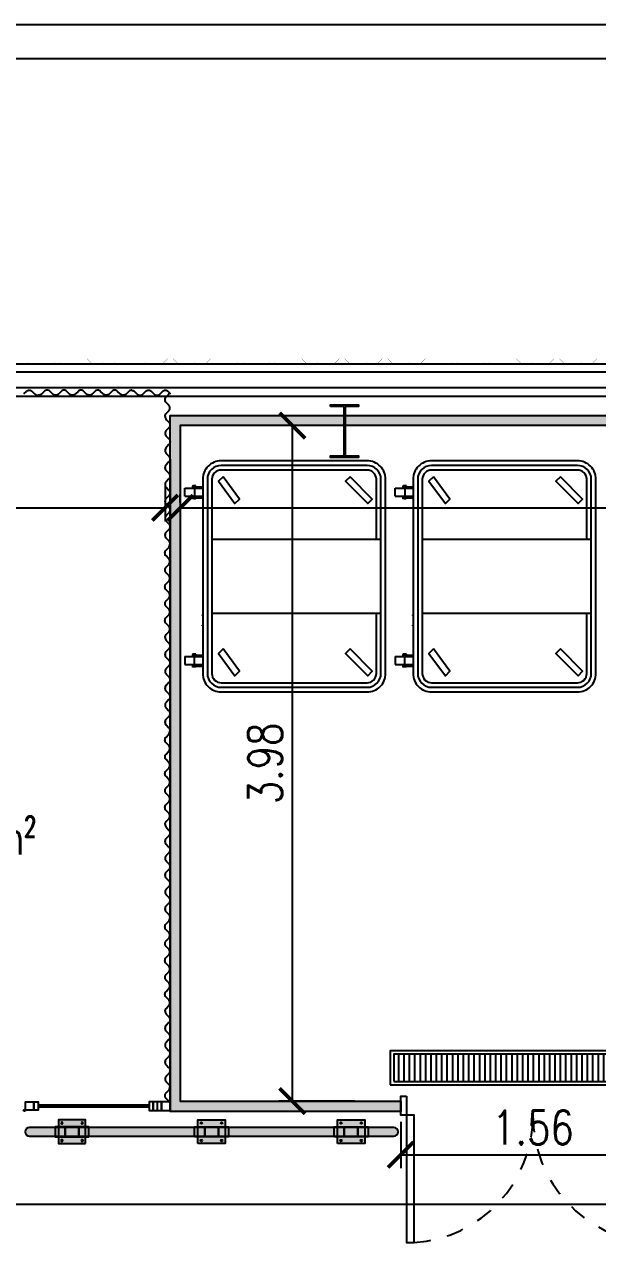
# Model space of a CAD drawing. Header units: millimetres. Extents: x -129 to 3172, y -143 to 919.
# Drawn here: x -33.71 to -30.34, y 36.61 to 43.78 of the extents above; entities that cross this region are included whole.
import ezdxf

# ---------------------------------------------------------------- set-up
doc = ezdxf.new("R2010")
doc.units = ezdxf.units.MM
doc.header["$LTSCALE"] = 0.1
doc.linetypes.add('DASHED2', pattern=[0.375, 0.25, -0.125])
doc.linetypes.add('HIDDEN', pattern=[9.525, 6.35, -3.175])
for name, color, linetype in [('A-CAMARA', 160, 'Continuous'), ('A-CHAPA ACANALADA', 8, 'Continuous'), ('A-CHAPA TRAPEZOIDAL', 3, 'Continuous'), ('A-VISTAS', 251, 'Continuous'), ('C-METALICA', 8, 'Continuous'), ('D-PARACHOQUE', 8, 'Continuous'), ('E-GENERAL', 8, 'Continuous'), ('E-REJILLAS', 8, 'Continuous'), ('H-HATCH PANEL  6', 150, 'Continuous'), ('MET-COLUMNA METALICA', 3, 'Continuous'), ('MET-CORREAS DE CV', 1, 'Continuous'), ('MET-LANA VIDRIO', 8, 'Continuous'), ('RLV-CORDONES', 2, 'Continuous'), ('zA-COTAS', 1, 'Continuous'), ('zA-TXT SUPS', 2, 'Continuous')]:
    doc.layers.add(name, color=color, linetype=linetype)
doc.styles.add('ROMANS', font='ROMANS.SHX', dxfattribs={"width": 0.8, "height": 0.2})
doc.styles.add('VAUX', font='romans.shx', dxfattribs={"width": 0.85})
doc.linetypes.add('REFERENCIAL CORTE TRANSVERSAL WM$0$BATTING', pattern='A,0.00254,-2.54,[134,ltypeshp.shx,S=2.54,R=0,X=-2.54,Y=0],-5.08,[134,ltypeshp.shx,S=2.54,R=180,X=2.54,Y=0],-2.54', length=10.16254)
doc.dimstyles.new('COTA 1-125', dxfattribs={"dimtxt": 0.2, "dimasz": 0.15, "dimexe": 0.08, "dimexo": 0.08, "dimgap": 0.06, "dimtad": 1, "dimzin": 0, "dimdsep": 46, "dimtxsty": 'ROMANS', "dimblk": 'ARCHTICK', "dimcen": 0, "dimclrd": 256, "dimclre": 8, "dimclrt": 3, "dimadec": 0, "dimazin": 0, "dimtfac": 1, "dimtofl": 0, "dimtmove": 0, "dimatfit": 3, "dimldrblk": 'ARCHTICK', "dimfxl": 1, "dimtolj": 1, "dimtzin": 0, "dimlwd": -1, "dimlwe": -1, "dimarcsym": 0})

# ---------------------------------------------------------------- blocks, each defined once
blk = doc.blocks.new('P-140')
at = {"layer": 'C-METALICA'}
for points in [[(0.035, 0.1), (0.035, 0.77), (0.075, 0.77), (0.075, 0.1)], [(1.365, 0.1), (1.365, 0.77), (1.325, 0.77), (1.325, 0.1)], [(0.035, 0), (0.035, 0.1), (0.005, 0.1), (0.005, 0)], [(1.365, 0), (1.365, 0.1), (1.395, 0.1), (1.395, 0)]]:
    blk.add_lwpolyline(points, close=True, dxfattribs=at)
at = {"layer": 'C-METALICA', "color": 8, "linetype": 'DASHED2'}
for centre, start, end in [((0.0319, 0.1033), 359.71796, 86.30169), ((1.3681, 0.1033), 93.69831, 180.28204)]:
    blk.add_arc(centre, 0.6681, start, end, dxfattribs=at)
blk = doc.blocks.new('1.7')
at = {"layer": 'E-REJILLAS'}
h = blk.add_hatch(dxfattribs=at)
h.set_pattern_fill('LINE', color=256, scale=0.01, angle=180.00438, style=0)
h.set_pattern_definition([(180.0044, (2026.21717, 1175.71681), (2.4e-06, -0.03175), [])])
h.paths.add_polyline_path([(2026.2172, 1174.2568), (2026.3772, 1174.2568), (2026.3772, 1175.9168), (2026.2172, 1175.9168)])
at = {"layer": 'E-REJILLAS', "elevation": -0.0071}
for points in [[(2026.1972, 1174.2368), (2026.1972, 1175.9368), (2026.3972, 1175.9368), (2026.3972, 1174.2368)], [(2026.2172, 1174.2568), (2026.2172, 1175.9168), (2026.3772, 1175.9168), (2026.3772, 1174.2568)]]:
    blk.add_lwpolyline(points, close=True, dxfattribs=at)
blk = doc.blocks.new('CMETP')
at = {"layer": 'MET-COLUMNA METALICA'}
blk.add_hatch(color=256, dxfattribs=at).paths.add_polyline_path([(-0.0825, 0), (-0.0825, 0.0097), (-0.0073, 0.0097, 0.414214), (-0.0029, 0.0141), (-0.0029, 0.2958, 0.414214), (-0.0073, 0.3002), (-0.0825, 0.3002), (-0.0825, 0.31), (0.0825, 0.31), (0.0825, 0.3002), (0.0073, 0.3002, 0.414214), (0.0029, 0.2958), (0.0029, 0.0141, 0.414214), (0.0073, 0.0097), (0.0825, 0.0097), (0.0825, 0)])
blk.add_lwpolyline([(0.0825, 0.3002), (0.0825, 0.31), (-0.0825, 0.31), (-0.0825, 0.3002), (-0.0073, 0.3002, -0.414214), (-0.0029, 0.2958), (-0.0029, 0.0141, -0.414214), (-0.0073, 0.0097), (-0.0825, 0.0097), (-0.0825, 0), (0.0825, 0), (0.0825, 0.0097), (0.0073, 0.0097, -0.414214), (0.0029, 0.0141), (0.0029, 0.2958, -0.414214), (0.0073, 0.3002)], format="xyb", close=True, dxfattribs=at)
blk = doc.blocks.new('A$C26E2783D')
at = {"layer": 'E-GENERAL'}
for p, q in [((-0.5207, 0.6513), (-0.5207, 0.5864)), ((-0.5175, 0.6513), (-0.5175, 0.5864)), ((-0.4643, 0.691), (-0.5126, 0.691)), ((-0.5126, 0.691), (-0.5126, 0.5864)), ((-0.4643, 0.691), (-0.4643, 0.5864)), ((-0.4594, 0.6513), (-0.4594, 0.5864)), ((-0.4562, 0.6513), (-0.4562, 0.5864)), ((0.4698, 0.6513), (0.4698, 0.5864)), ((0.473, 0.6513), (0.473, 0.5864)), ((0.4778, 0.691), (0.4778, 0.5864)), ((0.4778, 0.691), (0.5262, 0.691)), ((0.5262, 0.691), (0.5262, 0.5864)), ((0.531, 0.6513), (0.531, 0.5864)), ((0.5343, 0.6513), (0.5343, 0.5864)), ((-0.5293, 0.6352), (-0.4464, 0.6352)), ((-0.5207, 0.5873), (-0.5175, 0.5873)), ((-0.4562, 0.6352), (-0.4643, 0.6352)), ((-0.4594, 0.5873), (-0.4562, 0.5873)), ((0.2365, 0.5873), (0.2332, 0.5873)), ((0.2977, 0.5873), (0.2945, 0.5873)), ((0.5429, 0.6352), (0.4599, 0.6352)), ((0.4698, 0.6352), (0.4778, 0.6352)), ((0.473, 0.5873), (0.4698, 0.5873)), ((0.5343, 0.5873), (0.531, 0.5873)), ((-0.21, 0.5322), (0.2235, 0.5322))]:
    blk.add_line(p, q, dxfattribs=at)
blk.add_lwpolyline([(-0.5649, 0.5864), (0.5784, 0.5864, -0.414214), (0.6868, 0.478), (0.6868, -0.3813, -0.414214), (0.5784, -0.4897), (-0.5649, -0.4897, -0.414214), (-0.6732, -0.3813), (-0.6732, 0.478, -0.414214)], format="xyb", close=True, dxfattribs=at)
for points in [[(-0.5252, 0.6261), (-0.5252, 0.6442), (-0.5207, 0.6442), (-0.5207, 0.6261)], [(-0.4517, 0.6261), (-0.4517, 0.6442), (-0.4562, 0.6442), (-0.4562, 0.6261)], [(0.4652, 0.6261), (0.4652, 0.6442), (0.4698, 0.6442), (0.4698, 0.6261)], [(0.5388, 0.6261), (0.5388, 0.6442), (0.5343, 0.6442), (0.5343, 0.6261)]]:
    blk.add_lwpolyline(points, close=True, dxfattribs=at)
at = {"layer": 'E-GENERAL', "linetype": 'Continuous'}
for points in [[(-0.21, -0.4626), (-0.5649, -0.4626, -0.414214), (-0.6461, -0.3813), (-0.6461, 0.478, -0.414214), (-0.5649, 0.5593), (0.5784, 0.5593, -0.414214), (0.6597, 0.478), (0.6597, -0.3813, -0.414214), (0.5784, -0.4626), (0.2235, -0.4626)], [(-0.21, -0.4355), (-0.5649, -0.4355, -0.414214), (-0.619, -0.3813), (-0.619, 0.478, -0.414214), (-0.5649, 0.5322), (0.5784, 0.5322, -0.414214), (0.6326, 0.478), (0.6326, -0.3813, -0.414214), (0.5784, -0.4355), (0.2235, -0.4355)]]:
    blk.add_lwpolyline(points, format="xyb", dxfattribs=at)
at = {"layer": 'E-GENERAL'}
blk.add_lwpolyline([(0.2235, 0.5322), (0.2235, -0.4626), (-0.21, -0.4626), (-0.21, 0.5322)], dxfattribs=at)
at = {"layer": 'E-GENERAL', "linetype": 'Continuous'}
for points in [[(-0.579, 0.4669), (-0.5527, 0.4932), (-0.4215, 0.3966), (-0.4478, 0.3704)], [(0.4337, 0.4669), (0.4599, 0.4932), (0.5912, 0.3966), (0.5649, 0.3704)], [(-0.579, -0.2804), (-0.5527, -0.2541), (-0.4215, -0.3854), (-0.4478, -0.4116)], [(0.4337, -0.2804), (0.4599, -0.2541), (0.5912, -0.3854), (0.5649, -0.4116)]]:
    blk.add_lwpolyline(points, close=True, dxfattribs=at)
blk = doc.blocks.new('PLT - Parachoque pie')
at = {"layer": 'D-PARACHOQUE'}
blk.add_hatch(color=254, dxfattribs=at).paths.add_polyline_path([(0, 0.16), (0.14, 0.16), (0.14, 0), (0, 0)])
h = blk.add_hatch(color=253, dxfattribs=at)
h.paths.add_polyline_path([(0.041, 0.18), (0.099, 0.18), (0.099, 0.12), (0.041, 0.12)])
h.paths.add_polyline_path([(0.04, 0.12), (0.1, 0.12), (0.1, 0.04), (0.04, 0.04)])
h.paths.add_polyline_path([(0.041, 0.04), (0.099, 0.04), (0.099, -0.02), (0.041, -0.02)])
for points in [[(0, 0.16), (0.14, 0.16), (0.14, 0), (0, 0)], [(0.041, 0.18), (0.099, 0.18), (0.099, 0.12), (0.041, 0.12)], [(0.04, 0.12), (0.1, 0.12), (0.1, 0.04), (0.04, 0.04)], [(0.041, 0.04), (0.099, 0.04), (0.099, -0.02), (0.041, -0.02)]]:
    blk.add_lwpolyline(points, close=True, dxfattribs=at)
for centre in [(0.0184, 0.1398, -0.0122), (0.1216, 0.1398, -0.0122), (0.0184, 0.0202, -0.0122), (0.1216, 0.0202, -0.0122)]:
    blk.add_circle(centre, 0.00498, dxfattribs=at)
blk = doc.blocks.new('_ARCHTICK')
at = {"color": 0, "linetype": 'ByBlock', "const_width": 0.15}
blk.add_lwpolyline([(-0.5, -0.5), (0.5, 0.5)], dxfattribs=at)
blk = doc.blocks.new('*D389')
at = {"layer": 'Defpoints', "color": 0, "transparency": 16777216}
for p in [(-35.3288, 41.5131, -0.0219), (-32.8826, 41.1583, -0.0219), (-32.8826, 40.9329)]:
    blk.add_point(p, dxfattribs=at)
at = {"layer": 'zA-COTAS', "color": 8, "linetype": 'HIDDEN', "transparency": 16777216}
for p, q in [((-35.3288, 41.4331), (-35.3288, 40.8529)), ((-32.8826, 41.0783), (-32.8826, 40.8529))]:
    blk.add_line(p, q, dxfattribs=at)
at = {"layer": 'zA-COTAS', "transparency": 16777216}
blk.add_line((-35.3288, 40.9329), (-32.8826, 40.9329), dxfattribs=at)
at = {"layer": 'zA-COTAS', "transparency": 16777216, "xscale": 0.15, "yscale": 0.15, "zscale": 0.15, "rotation": 180}
blk.add_blockref('_ARCHTICK', (-35.3288, 40.9329), dxfattribs=at)
at = {"layer": 'zA-COTAS', "transparency": 16777216, "xscale": 0.15, "yscale": 0.15, "zscale": 0.15}
blk.add_blockref('_ARCHTICK', (-32.8826, 40.9329), dxfattribs=at)
at = {"layer": 'zA-COTAS', "color": 3, "transparency": 16777216, "insert": (-34.1057, 41.0929), "char_height": 0.2, "attachment_point": 5, "style": 'ROMANS'}
blk.add_mtext('\\A1;2.45', dxfattribs=at)
blk = doc.blocks.new('*D390')
at = {"layer": 'Defpoints', "color": 0, "transparency": 16777216}
for p in [(-32.794, 40.8844, -0.0166), (-26.6916, 40.932), (-26.6916, 40.8846, 0.0053)]:
    blk.add_point(p, dxfattribs=at)
at = {"layer": 'zA-COTAS', "color": 8, "linetype": 'HIDDEN', "transparency": 16777216}
for p, q in [((-32.794, 40.9644), (-32.794, 41.012)), ((-26.6916, 40.9646), (-26.6916, 41.012))]:
    blk.add_line(p, q, dxfattribs=at)
at = {"layer": 'zA-COTAS', "transparency": 16777216}
blk.add_line((-32.794, 40.932), (-26.6916, 40.932), dxfattribs=at)
at = {"layer": 'zA-COTAS', "transparency": 16777216, "xscale": 0.15, "yscale": 0.15, "zscale": 0.15, "rotation": 180}
blk.add_blockref('_ARCHTICK', (-32.794, 40.932), dxfattribs=at)
at = {"layer": 'zA-COTAS', "transparency": 16777216, "xscale": 0.15, "yscale": 0.15, "zscale": 0.15}
blk.add_blockref('_ARCHTICK', (-26.6916, 40.932), dxfattribs=at)
at = {"layer": 'zA-COTAS', "color": 3, "transparency": 16777216, "insert": (-29.7428, 41.092), "char_height": 0.2, "attachment_point": 5, "style": 'ROMANS'}
blk.add_mtext('\\A1;6.10', dxfattribs=at)
blk = doc.blocks.new('*D418')
at = {"layer": 'Defpoints', "color": 0, "transparency": 16777216}
for p in [(-32.1213, 41.4167, -0.0111), (-32.134, 37.4406), (-31.6868, 37.4406, -0.0111)]:
    blk.add_point(p, dxfattribs=at)
at = {"layer": 'zA-COTAS', "color": 8, "linetype": 'HIDDEN', "transparency": 16777216}
for p, q in [((-32.2013, 41.4167), (-32.214, 41.4167)), ((-31.7668, 37.4406), (-32.214, 37.4406))]:
    blk.add_line(p, q, dxfattribs=at)
at = {"layer": 'zA-COTAS', "transparency": 16777216}
blk.add_line((-32.134, 41.4167), (-32.134, 37.4406), dxfattribs=at)
at = {"layer": 'zA-COTAS', "transparency": 16777216, "xscale": 0.15, "yscale": 0.15, "zscale": 0.15}
for p, rotation in [((-32.134, 41.4167), 90), ((-32.134, 37.4406), 270)]:
    blk.add_blockref('_ARCHTICK', p, dxfattribs=dict(at, rotation=rotation))
at = {"layer": 'zA-COTAS', "color": 3, "transparency": 16777216, "insert": (-32.294, 39.4286), "char_height": 0.2, "attachment_point": 5, "rotation": 90, "style": 'ROMANS'}
blk.add_mtext('\\A1;3.98', dxfattribs=at)
blk = doc.blocks.new('*D427')
at = {"layer": 'Defpoints', "color": 0, "transparency": 16777216}
for p in [(-48.9765, 37.1029), (-26.423, 37.1029, 0.0194), (-26.423, 36.8349)]:
    blk.add_point(p, dxfattribs=at)
at = {"layer": 'zA-COTAS', "color": 8, "linetype": 'HIDDEN', "transparency": 16777216}
for p, q in [((-48.9765, 37.0229), (-48.9765, 36.7549)), ((-26.423, 37.0229), (-26.423, 36.7549))]:
    blk.add_line(p, q, dxfattribs=at)
at = {"layer": 'zA-COTAS', "transparency": 16777216}
blk.add_line((-48.9765, 36.8349), (-26.423, 36.8349), dxfattribs=at)
at = {"layer": 'zA-COTAS', "transparency": 16777216, "xscale": 0.15, "yscale": 0.15, "zscale": 0.15, "rotation": 180}
blk.add_blockref('_ARCHTICK', (-48.9765, 36.8349), dxfattribs=at)
at = {"layer": 'zA-COTAS', "transparency": 16777216, "xscale": 0.15, "yscale": 0.15, "zscale": 0.15}
blk.add_blockref('_ARCHTICK', (-26.423, 36.8349), dxfattribs=at)
at = {"layer": 'zA-COTAS', "color": 3, "transparency": 16777216, "insert": (-37.6997, 36.9949), "char_height": 0.2, "attachment_point": 5, "style": 'ROMANS'}
blk.add_mtext('\\A1;22.55', dxfattribs=at)
blk = doc.blocks.new('*D556')
at = {"layer": 'Defpoints', "color": 0, "transparency": 16777216}
for p in [(-31.4958, 37.3994, 0.0011), (-29.9397, 37.3994, 0.0011), (-29.9397, 37.1253)]:
    blk.add_point(p, dxfattribs=at)
at = {"layer": 'zA-COTAS', "color": 8, "linetype": 'HIDDEN', "transparency": 16777216}
for p, q in [((-31.4958, 37.3194), (-31.4958, 37.0453)), ((-29.9397, 37.3194), (-29.9397, 37.0453))]:
    blk.add_line(p, q, dxfattribs=at)
at = {"layer": 'zA-COTAS', "transparency": 16777216}
blk.add_line((-31.4958, 37.1253), (-29.9397, 37.1253), dxfattribs=at)
at = {"layer": 'zA-COTAS', "transparency": 16777216, "xscale": 0.15, "yscale": 0.15, "zscale": 0.15, "rotation": 180}
blk.add_blockref('_ARCHTICK', (-31.4958, 37.1253), dxfattribs=at)
at = {"layer": 'zA-COTAS', "transparency": 16777216, "xscale": 0.15, "yscale": 0.15, "zscale": 0.15}
blk.add_blockref('_ARCHTICK', (-29.9397, 37.1253), dxfattribs=at)
at = {"layer": 'zA-COTAS', "color": 3, "transparency": 16777216, "insert": (-30.7178, 37.2853), "char_height": 0.2, "attachment_point": 5, "style": 'ROMANS'}
blk.add_mtext('\\A1;1.56', dxfattribs=at)

msp = doc.modelspace()

# ---------------------------------------------------------------- hatches: boundary and pattern name
at = {"layer": 'D-PARACHOQUE'}
h = msp.add_hatch(color=253, dxfattribs=at)
edge = h.paths.add_edge_path()
edge.add_arc((-33.6818, 37.2605), 0.025, 90, 270)
edge.add_line((-33.6818, 37.2355), (-31.5368, 37.2355))
edge.add_arc((-31.5368, 37.2605), 0.025, 270, 450)
edge.add_line((-31.5368, 37.2855), (-33.6818, 37.2855))
at = {"layer": 'H-HATCH PANEL  6'}
h = msp.add_hatch(color=256, dxfattribs=at)
h.paths.add_polyline_path([(-31.4958, 37.3805), (-32.8538, 37.3805), (-32.8538, 41.4767), (-26.6316, 41.4767), (-26.6316, 39.5884), (-26.4226, 39.5884), (-26.4226, 39.5284), (-26.6916, 39.5284), (-26.6916, 41.4167), (-32.7941, 41.4167), (-32.7935, 37.4406), (-31.4958, 37.4406)])
h.paths.add_polyline_path([(-26.4226, 37.9123), (-26.6316, 37.9123), (-26.6316, 37.3805), (-29.9397, 37.3805), (-29.9397, 37.4408), (-26.6916, 37.4408), (-26.6916, 37.9723), (-26.4226, 37.9723)], flags=17)

# ---------------------------------------------------------------- linework, layer by layer
at = {"layer": 'A-CAMARA', "ltscale": 5}
msp.add_line((-32.8538, 41.2191), (-32.8538, 37.3864), dxfattribs=at)
msp.add_lwpolyline([(-31.4958, 37.3805), (-32.8538, 37.3805), (-32.8538, 41.4767), (-26.6316, 41.4767), (-26.6316, 39.5884), (-26.4226, 39.5884), (-26.4226, 39.5284), (-26.6916, 39.5284), (-26.6916, 41.4167), (-32.7941, 41.4167), (-32.7935, 37.4406), (-31.4958, 37.4406), (-31.4958, 37.3805)], dxfattribs=at)
at = {"layer": 'A-CHAPA ACANALADA'}
for points in [[(-33.7133, 41.6038), (-33.6992, 41.6178, -0.414214), (-33.6648, 41.6178), (-33.6508, 41.6038, 0.219544), (-33.6294, 41.5959, 0.923906)], [(-33.0794, 41.6242), (-33.0797, 41.6242, 0.181707), (-33.0966, 41.6178), (-33.1106, 41.6038, -0.414214), (-33.1481, 41.6038), (-33.1622, 41.6178, 0.414214), (-33.1966, 41.6178), (-33.2106, 41.6038, -0.414214), (-33.2481, 41.6038), (-33.2622, 41.6178, 0.414214), (-33.2953, 41.6178), (-33.3093, 41.6038, -0.414214), (-33.3468, 41.6038), (-33.3608, 41.6178, 0.414214), (-33.3953, 41.6178), (-33.4093, 41.6038, -0.414214), (-33.4468, 41.6038), (-33.4608, 41.6178, 0.414214), (-33.4939, 41.6178), (-33.508, 41.6038, -0.414214), (-33.5455, 41.6038), (-33.5595, 41.6178, 0.414214), (-33.5939, 41.6178), (-33.608, 41.6038, -0.219544), (-33.6294, 41.5959, -0.923906)], [(-33.08, 41.6242), (-33.0797, 41.6242, -0.181707), (-33.0628, 41.6178), (-33.0488, 41.6038, 0.414214), (-33.0113, 41.6038), (-32.9972, 41.6178, -0.414214), (-32.9628, 41.6178), (-32.9488, 41.6038, 0.414214), (-32.9113, 41.6038), (-32.8972, 41.6178, -0.414214), (-32.8641, 41.6178), (-32.8501, 41.6038)], [(-32.8826, 41.4702, -0.198912), (-32.8748, 41.489), (-32.8608, 41.503, 0.414214), (-32.8608, 41.5361), (-32.8748, 41.5502, -0.414214), (-32.8748, 41.5877), (-32.8608, 41.6017, 0.095553), (-32.8556, 41.6093, 0.095553)], [(-32.8826, 41.4702, 0.198912), (-32.8748, 41.4515), (-32.8608, 41.4374, -0.414214), (-32.8608, 41.4044), (-32.8748, 41.3903, 0.414214), (-32.8748, 41.3528), (-32.8608, 41.3388, -0.414214), (-32.8608, 41.3044), (-32.8748, 41.2903, 0.219544), (-32.8827, 41.2689)], [(-32.8827, 41.2692), (-32.8827, 41.2689, 0.181707), (-32.8764, 41.252), (-32.8623, 41.238, -0.414214), (-32.8623, 41.2005), (-32.8764, 41.1864, 0.414214), (-32.8764, 41.152), (-32.8623, 41.138, -0.414214), (-32.8623, 41.1005), (-32.8764, 41.0864, 0.414214), (-32.8764, 41.0533), (-32.8623, 41.0393, -0.414214), (-32.8623, 41.0018), (-32.8764, 40.9878, 0.414214), (-32.8764, 40.9533), (-32.8623, 40.9393, -0.414214), (-32.8623, 40.9018), (-32.8764, 40.8878, 0.414214), (-32.8764, 40.8547), (-32.8623, 40.8406, -0.414214), (-32.8623, 40.8031), (-32.8764, 40.7891, 0.414214), (-32.8764, 40.7547), (-32.8623, 40.7406, -0.219544), (-32.8544, 40.7192, -0.923906)], [(-32.8827, 40.1692), (-32.8827, 40.1695, -0.181707), (-32.8764, 40.1864), (-32.8623, 40.2005, 0.414214), (-32.8623, 40.238), (-32.8764, 40.252, -0.414214), (-32.8764, 40.2864), (-32.8623, 40.3005, 0.414214), (-32.8623, 40.338), (-32.8764, 40.352, -0.414214), (-32.8764, 40.3851), (-32.8623, 40.3991, 0.414214), (-32.8623, 40.4366), (-32.8764, 40.4507, -0.414214), (-32.8764, 40.4851), (-32.8623, 40.4991, 0.414214), (-32.8623, 40.5366), (-32.8764, 40.5507, -0.414214), (-32.8764, 40.5838), (-32.8623, 40.5978, 0.414214), (-32.8623, 40.6353), (-32.8764, 40.6493, -0.414214), (-32.8764, 40.6838), (-32.8623, 40.6978, 0.219544), (-32.8544, 40.7192, 0.923906)], [(-32.8827, 40.1692), (-32.8827, 40.1689, 0.181707), (-32.8764, 40.152), (-32.8623, 40.138, -0.414214), (-32.8623, 40.1005), (-32.8764, 40.0864, 0.414214), (-32.8764, 40.052), (-32.8623, 40.038, -0.414214), (-32.8623, 40.0005), (-32.8764, 39.9864, 0.414214), (-32.8764, 39.9533), (-32.8623, 39.9393, -0.414214), (-32.8623, 39.9018), (-32.8764, 39.8878, 0.414214), (-32.8764, 39.8533), (-32.8623, 39.8393, -0.414214), (-32.8623, 39.8018), (-32.8764, 39.7878, 0.414214), (-32.8764, 39.7547), (-32.8623, 39.7406, -0.414214), (-32.8623, 39.7031), (-32.8764, 39.6891, 0.414214), (-32.8764, 39.6547), (-32.8623, 39.6406, -0.219544), (-32.8544, 39.6192, -0.923906)], [(-32.8827, 39.0692), (-32.8827, 39.0695, -0.181707), (-32.8764, 39.0864), (-32.8623, 39.1005, 0.414214), (-32.8623, 39.138), (-32.8764, 39.152, -0.414214), (-32.8764, 39.1864), (-32.8623, 39.2005, 0.414214), (-32.8623, 39.238), (-32.8764, 39.252, -0.414214), (-32.8764, 39.2851), (-32.8623, 39.2991, 0.414214), (-32.8623, 39.3366), (-32.8764, 39.3507, -0.414214), (-32.8764, 39.3851), (-32.8623, 39.3991, 0.414214), (-32.8623, 39.4366), (-32.8764, 39.4507, -0.414214), (-32.8764, 39.4838), (-32.8623, 39.4978, 0.414214), (-32.8623, 39.5353), (-32.8764, 39.5493, -0.414214), (-32.8764, 39.5838), (-32.8623, 39.5978, 0.219544), (-32.8544, 39.6192, 0.923906)], [(-32.8827, 39.0695), (-32.8827, 39.0692, 0.181707), (-32.8764, 39.0523), (-32.8623, 39.0383, -0.414214), (-32.8623, 39.0008), (-32.8764, 38.9867, 0.414214), (-32.8764, 38.9523), (-32.8623, 38.9383, -0.414214), (-32.8623, 38.9008), (-32.8764, 38.8867, 0.414214), (-32.8764, 38.8537), (-32.8623, 38.8396, -0.414214), (-32.8623, 38.8021), (-32.8764, 38.7881, 0.414214), (-32.8764, 38.7537), (-32.8623, 38.7396, -0.414214), (-32.8623, 38.7021), (-32.8764, 38.6881, 0.414214), (-32.8764, 38.655), (-32.8623, 38.6409, -0.414214), (-32.8623, 38.6034), (-32.8764, 38.5894, 0.414214), (-32.8764, 38.555), (-32.8623, 38.5409, -0.219544), (-32.8544, 38.5195, -0.923906)], [(-32.8827, 37.9695), (-32.8827, 37.9698, -0.181707), (-32.8764, 37.9867), (-32.8623, 38.0008, 0.414214), (-32.8623, 38.0383), (-32.8764, 38.0523, -0.414214), (-32.8764, 38.0867), (-32.8623, 38.1008, 0.414214), (-32.8623, 38.1383), (-32.8764, 38.1523, -0.414214), (-32.8764, 38.1854), (-32.8623, 38.1994, 0.414214), (-32.8623, 38.2369), (-32.8764, 38.251, -0.414214), (-32.8764, 38.2854), (-32.8623, 38.2994, 0.414214), (-32.8623, 38.3369), (-32.8764, 38.351, -0.414214), (-32.8764, 38.3841), (-32.8623, 38.3981, 0.414214), (-32.8623, 38.4356), (-32.8764, 38.4497, -0.414214), (-32.8764, 38.4841), (-32.8623, 38.4981, 0.219544), (-32.8544, 38.5195, 0.923906)], [(-32.8827, 37.9695), (-32.8827, 37.9692, 0.181707), (-32.8764, 37.9523), (-32.8623, 37.9383, -0.414214), (-32.8623, 37.9008), (-32.8764, 37.8867, 0.414214), (-32.8764, 37.8523), (-32.8623, 37.8383, -0.414214), (-32.8623, 37.8008), (-32.8764, 37.7867, 0.414214), (-32.8764, 37.7537), (-32.8623, 37.7396, -0.414214), (-32.8623, 37.7021), (-32.8764, 37.6881, 0.414214), (-32.8764, 37.6537), (-32.8623, 37.6396, -0.414214), (-32.8623, 37.6021), (-32.8764, 37.5881, 0.414214), (-32.8764, 37.555), (-32.8623, 37.5409, -0.198912), (-32.8546, 37.5222, -0.198912)], [(-32.8555, 37.4305, 0.13042), (-32.8623, 37.4423), (-32.8764, 37.4563, -0.414214), (-32.8764, 37.4894), (-32.8623, 37.5034, 0.198912), (-32.8546, 37.5222)]]:
    msp.add_lwpolyline(points, format="xyb", dxfattribs=at)
at = {"layer": 'A-CHAPA TRAPEZOIDAL'}
for points in [[(-33.1476, 41.7828, 0.0006, 0.0006, 0), (-33.1776, 41.7828, 0.0006, 0.0006, 0), (-33.1816, 41.7868, 0.0006, 0.0006, 0), (-33.2122, 41.7868, 0.0006, 0.0006, 0), (-33.2162, 41.7828, 0.0006, 0.0006, 0), (-33.2462, 41.7828, 0.0006, 0.0006, 0), (-33.2502, 41.7868, 0.0006, 0.0006, 0), (-33.2802, 41.7868, 0.0006, 0.0006, 0), (-33.2842, 41.7828, 0.0006, 0.0006, 0), (-33.3142, 41.7828, 0.0006, 0.0006, 0), (-33.3425, 41.8111, 0.0006, 0.0006, 0), (-33.3725, 41.8111, 0.0006, 0.0006, 0), (-33.4008, 41.7828, 0.0006, 0.0006, 0), (-33.4308, 41.7828, 0.0006, 0.0006, 0), (-33.4348, 41.7868, 0.0006, 0.0006, 0), (-33.4648, 41.7868, 0.0006, 0.0006, 0), (-33.4688, 41.7828, 0.0006, 0.0006, 0), (-33.4988, 41.7828, 0.0006, 0.0006, 0), (-33.5028, 41.7868, 0.0006, 0.0006, 0), (-33.5328, 41.7868, 0.0006, 0.0006, 0), (-33.5368, 41.7828, 0.0006, 0.0006, 0), (-33.5668, 41.7828, 0.0006, 0.0006, 0), (-33.5951, 41.8111, 0.0006, 0.0006, 0), (-33.6251, 41.8111, 0.0006, 0.0006, 0), (-33.6534, 41.7828, 0.0006, 0.0006, 0), (-33.6834, 41.7828, 0.0006, 0.0006, 0), (-33.6874, 41.7868, 0.0006, 0.0006, 0), (-33.7174, 41.7868, 0.0006, 0.0006, 0)], [(-31.6317, 41.7828, 0.0006, 0.0006, 0), (-31.6617, 41.7828, 0.0006, 0.0006, 0), (-31.6657, 41.7868, 0.0006, 0.0006, 0), (-31.6962, 41.7868, 0.0006, 0.0006, 0), (-31.7002, 41.7828, 0.0006, 0.0006, 0), (-31.7302, 41.7828, 0.0006, 0.0006, 0), (-31.7342, 41.7868, 0.0006, 0.0006, 0), (-31.7642, 41.7868, 0.0006, 0.0006, 0), (-31.7682, 41.7828, 0.0006, 0.0006, 0), (-31.7982, 41.7828, 0.0006, 0.0006, 0), (-31.8265, 41.8111, 0.0006, 0.0006, 0), (-31.8565, 41.8111, 0.0006, 0.0006, 0), (-31.8848, 41.7828, 0.0006, 0.0006, 0), (-31.9148, 41.7828, 0.0006, 0.0006, 0), (-31.9188, 41.7868, 0.0006, 0.0006, 0), (-31.9488, 41.7868, 0.0006, 0.0006, 0), (-31.9528, 41.7828, 0.0006, 0.0006, 0), (-31.9828, 41.7828, 0.0006, 0.0006, 0), (-31.9868, 41.7868, 0.0006, 0.0006, 0), (-32.0168, 41.7868, 0.0006, 0.0006, 0), (-32.0208, 41.7828, 0.0006, 0.0006, 0), (-32.0508, 41.7828, 0.0006, 0.0006, 0), (-32.0791, 41.8111, 0.0006, 0.0006, 0), (-32.1091, 41.8111, 0.0006, 0.0006, 0), (-32.1374, 41.7828, 0.0006, 0.0006, 0), (-32.1674, 41.7828, 0.0006, 0.0006, 0), (-32.1714, 41.7868, 0.0006, 0.0006, 0), (-32.2014, 41.7868, 0.0006, 0.0006, 0), (-32.2054, 41.7828, 0.0006, 0.0006, 0), (-32.2354, 41.7828, 0.0006, 0.0006, 0), (-32.2394, 41.7868, 0.0006, 0.0006, 0), (-32.2694, 41.7868, 0.0006, 0.0006, 0), (-32.2734, 41.7828, 0.0006, 0.0006, 0), (-32.3034, 41.7828, 0.0006, 0.0006, 0), (-32.3317, 41.8111, 0.0006, 0.0006, 0), (-32.3617, 41.8111, 0.0006, 0.0006, 0), (-32.3899, 41.7828, 0.0006, 0.0006, 0), (-32.4199, 41.7828, 0.0006, 0.0006, 0), (-32.4239, 41.7868, 0.0006, 0.0006, 0), (-32.4539, 41.7868, 0.0006, 0.0006, 0), (-32.4579, 41.7828, 0.0006, 0.0006, 0), (-32.4879, 41.7828, 0.0006, 0.0006, 0), (-32.4919, 41.7868, 0.0006, 0.0006, 0), (-32.5219, 41.7868, 0.0006, 0.0006, 0), (-32.5259, 41.7828, 0.0006, 0.0006, 0), (-32.5559, 41.7828, 0.0006, 0.0006, 0), (-32.5842, 41.8111, 0.0006, 0.0006, 0), (-32.6142, 41.8111, 0.0006, 0.0006, 0), (-32.6425, 41.7828, 0.0006, 0.0006, 0), (-32.6725, 41.7828, 0.0006, 0.0006, 0), (-32.6765, 41.7868, 0.0006, 0.0006, 0), (-32.7065, 41.7868, 0.0006, 0.0006, 0), (-32.7105, 41.7828, 0.0006, 0.0006, 0), (-32.7405, 41.7828, 0.0006, 0.0006, 0), (-32.7445, 41.7868, 0.0006, 0.0006, 0), (-32.7745, 41.7868, 0.0006, 0.0006, 0), (-32.7785, 41.7828, 0.0006, 0.0006, 0), (-32.8085, 41.7828, 0.0006, 0.0006, 0), (-32.8368, 41.8111, 0.0006, 0.0006, 0), (-32.8668, 41.8111, 0.0006, 0.0006, 0), (-32.8951, 41.7828, 0.0006, 0.0006, 0), (-32.9251, 41.7828, 0.0006, 0.0006, 0), (-32.9291, 41.7868, 0.0006, 0.0006, 0), (-32.9591, 41.7868, 0.0006, 0.0006, 0), (-32.9631, 41.7828, 0.0006, 0.0006, 0), (-32.9931, 41.7828, 0.0006, 0.0006, 0), (-32.9971, 41.7868, 0.0006, 0.0006, 0), (-33.0271, 41.7868, 0.0006, 0.0006, 0), (-33.0311, 41.7828, 0.0006, 0.0006, 0), (-33.0611, 41.7828, 0.0006, 0.0006, 0), (-33.0894, 41.8111, 0.0006, 0.0006, 0), (-33.1194, 41.8111, 0.0006, 0.0006, 0), (-33.1476, 41.7828, 0, 0, 0)], [(-30.6099, 41.7943, 0.0006, 0.0006, 0), (-30.6214, 41.7828, 0.0006, 0.0006, 0), (-30.6514, 41.7828, 0.0006, 0.0006, 0), (-30.6554, 41.7868, 0.0006, 0.0006, 0), (-30.6854, 41.7868, 0.0006, 0.0006, 0), (-30.6894, 41.7828, 0.0006, 0.0006, 0), (-30.7194, 41.7828, 0.0006, 0.0006, 0), (-30.7234, 41.7868, 0.0006, 0.0006, 0), (-30.7534, 41.7868, 0.0006, 0.0006, 0), (-30.7574, 41.7828, 0.0006, 0.0006, 0), (-30.7874, 41.7828, 0.0006, 0.0006, 0), (-30.8157, 41.8111, 0.0006, 0.0006, 0), (-30.8457, 41.8111, 0.0006, 0.0006, 0), (-30.874, 41.7828, 0.0006, 0.0006, 0), (-30.904, 41.7828, 0.0006, 0.0006, 0), (-30.908, 41.7868, 0.0006, 0.0006, 0), (-30.938, 41.7868, 0.0006, 0.0006, 0), (-30.942, 41.7828, 0.0006, 0.0006, 0), (-30.972, 41.7828, 0.0006, 0.0006, 0), (-30.976, 41.7868, 0.0006, 0.0006, 0), (-31.006, 41.7868, 0.0006, 0.0006, 0), (-31.01, 41.7828, 0.0006, 0.0006, 0), (-31.04, 41.7828, 0.0006, 0.0006, 0), (-31.0682, 41.8111, 0.0006, 0.0006, 0), (-31.0982, 41.8111, 0.0006, 0.0006, 0), (-31.1265, 41.7828, 0.0006, 0.0006, 0), (-31.1565, 41.7828, 0.0006, 0.0006, 0), (-31.1605, 41.7868, 0.0006, 0.0006, 0), (-31.1905, 41.7868, 0.0006, 0.0006, 0), (-31.1945, 41.7828, 0.0006, 0.0006, 0), (-31.2245, 41.7828, 0.0006, 0.0006, 0), (-31.2285, 41.7868, 0.0006, 0.0006, 0), (-31.2585, 41.7868, 0.0006, 0.0006, 0), (-31.2625, 41.7828, 0.0006, 0.0006, 0), (-31.2925, 41.7828, 0.0006, 0.0006, 0), (-31.3208, 41.8111, 0.0006, 0.0006, 0), (-31.3508, 41.8111, 0.0006, 0.0006, 0), (-31.3791, 41.7828, 0.0006, 0.0006, 0), (-31.4091, 41.7828, 0.0006, 0.0006, 0), (-31.4131, 41.7868, 0.0006, 0.0006, 0), (-31.4431, 41.7868, 0.0006, 0.0006, 0), (-31.4471, 41.7828, 0.0006, 0.0006, 0), (-31.4771, 41.7828, 0.0006, 0.0006, 0), (-31.4811, 41.7868, 0.0006, 0.0006, 0), (-31.5111, 41.7868, 0.0006, 0.0006, 0), (-31.5151, 41.7828, 0.0006, 0.0006, 0), (-31.5451, 41.7828, 0.0006, 0.0006, 0), (-31.5734, 41.8111, 0.0006, 0.0006, 0), (-31.6034, 41.8111, 0.0006, 0.0006, 0), (-31.6317, 41.7828, 0, 0, 0)], [(-30.3105, 41.8111, 0.0006, 0.0006, 0), (-30.3405, 41.8111, 0.0006, 0.0006, 0), (-30.3688, 41.7828, 0.0006, 0.0006, 0), (-30.3988, 41.7828, 0.0006, 0.0006, 0), (-30.4028, 41.7868, 0.0006, 0.0006, 0), (-30.4328, 41.7868, 0.0006, 0.0006, 0), (-30.4368, 41.7828, 0.0006, 0.0006, 0), (-30.4668, 41.7828, 0.0006, 0.0006, 0), (-30.4708, 41.7868, 0.0006, 0.0006, 0), (-30.5008, 41.7868, 0.0006, 0.0006, 0), (-30.5048, 41.7828, 0.0006, 0.0006, 0), (-30.5348, 41.7828, 0.0006, 0.0006, 0), (-30.5631, 41.8111, 0.0006, 0.0006, 0), (-30.5931, 41.8111, 0.0006, 0.0006, 0), (-30.6214, 41.7828, 0.0006, 0.0006, 0), (-30.6514, 41.7828, 0.0006, 0.0006, 0), (-30.6554, 41.7868, 0.0006, 0.0006, 0), (-30.6854, 41.7868, 0.0006, 0.0006, 0), (-30.6894, 41.7828, 0.0006, 0.0006, 0), (-30.7194, 41.7828, 0.0006, 0.0006, 0), (-30.7234, 41.7868, 0.0006, 0.0006, 0), (-30.7534, 41.7868, 0.0006, 0.0006, 0), (-30.7574, 41.7828, 0.0006, 0.0006, 0), (-30.7874, 41.7828, 0.0006, 0.0006, 0), (-30.8157, 41.8111, 0.0006, 0.0006, 0), (-30.8457, 41.8111, 0.0006, 0.0006, 0), (-30.874, 41.7828, 0.0006, 0.0006, 0), (-30.904, 41.7828, 0.0006, 0.0006, 0), (-30.908, 41.7868, 0.0006, 0.0006, 0), (-30.938, 41.7868, 0.0006, 0.0006, 0), (-30.942, 41.7828, 0.0006, 0.0006, 0), (-30.972, 41.7828, 0.0006, 0.0006, 0), (-30.976, 41.7868, 0.0006, 0.0006, 0), (-31.006, 41.7868, 0.0006, 0.0006, 0), (-31.01, 41.7828, 0.0006, 0.0006, 0), (-31.04, 41.7828, 0.0006, 0.0006, 0), (-31.0431, 41.786, 0.0006, 0.0006, 0)]]:
    msp.add_lwpolyline(points, format="xyseb", dxfattribs=at)
at = {"layer": 'A-VISTAS'}
msp.add_line((-20.9886, 41.588), (-41.5288, 41.5881), dxfattribs=at)
at = {"layer": 'C-METALICA'}
for points in [[(-33.7052, 37.3869), (-33.7052, 37.4369), (-33.6552, 37.4369), (-33.6552, 37.3869)], [(-32.9022, 37.3866), (-32.9022, 37.4366), (-32.9522, 37.4366), (-32.9522, 37.3866)], [(-32.9022, 37.3866), (-32.9022, 37.4366), (-32.9522, 37.4366), (-32.9522, 37.3866)], [(-32.8538, 37.3866), (-32.8538, 37.4366), (-32.9038, 37.4366), (-32.9038, 37.3866)], [(-32.9772, 37.4166), (-33.6302, 37.4166), (-33.6302, 37.4066), (-32.9772, 37.4066)]]:
    msp.add_lwpolyline(points, close=True, dxfattribs=at)
for points in [[(-33.6552, 37.4369), (-33.6302, 37.4369), (-33.6302, 37.3869), (-33.6552, 37.3869), (-33.6552, 37.4369)], [(-32.9522, 37.4366), (-32.9772, 37.4366), (-32.9772, 37.3866), (-32.9522, 37.3866), (-32.9522, 37.4366)], [(-32.9038, 37.4366), (-32.9288, 37.4366), (-32.9288, 37.3866), (-32.9038, 37.3866), (-32.9038, 37.4366)]]:
    msp.add_lwpolyline(points, dxfattribs=at)
msp.add_circle((-33.7102, 37.3869), 0.005, dxfattribs=at)
at = {"layer": 'D-PARACHOQUE'}
msp.add_lwpolyline([(-33.6818, 37.2355), (-31.5368, 37.2355, 1), (-31.5368, 37.2855), (-33.6818, 37.2855, 1), (-33.6818, 37.2355), (-33.6818, 37.2355)], format="xyb", dxfattribs=at)
at = {"layer": 'MET-CORREAS DE CV'}
for p, q in [((-26.224, 41.778), (-41.5288, 41.778)), ((-26.224, 41.638), (-41.5293, 41.638))]:
    msp.add_line(p, q, dxfattribs=at)
at = {"layer": 'MET-LANA VIDRIO', "linetype": 'REFERENCIAL CORTE TRANSVERSAL WM$0$BATTING', "ltscale": 0.025}
msp.add_lwpolyline([(-41.4432, 41.7338), (-26.3251, 41.7338), (-26.3251, 39.5297)], dxfattribs=at)
at = {"layer": 'RLV-CORDONES', "elevation": 0.0004}
msp.add_lwpolyline([(-55.6249, 43.778), (-14.3976, 43.778)], dxfattribs=at)
at = {"layer": 'RLV-CORDONES', "color": 253, "elevation": 0.0004}
msp.add_lwpolyline([(-55.6249, 43.578), (-13.7467, 43.578)], dxfattribs=at)

# ---------------------------------------------------------------- block references
at = {"xscale": -1, "rotation": 270}
for name, p in [('1.7', (-1205.7941, -1988.6601, 0.002)), ('PLT - Parachoque pie', (-33.5106, 37.1905))]:
    msp.add_blockref(name, p, dxfattribs=at)
at = {"rotation": 90.00000000000001}
for p in [(-32.5293, 37.1905), (-31.7079, 37.1905)]:
    msp.add_blockref('PLT - Parachoque pie', p, dxfattribs=at)
at = {"layer": 'C-METALICA', "xscale": 1.119501890094398, "yscale": 1.119501890094398, "zscale": 1.119501890094398, "rotation": 180}
msp.add_blockref('P-140', (-29.9341, 37.47, 0.0011), dxfattribs=at)
at = {"layer": 'E-GENERAL', "xscale": -1, "rotation": 90}
for p in [(-32.0748, 40.536), (-30.8367, 40.536, 0.0014)]:
    msp.add_blockref('A$C26E2783D', p, dxfattribs=at)
at = {"layer": 'MET-COLUMNA METALICA', "xscale": -1}
msp.add_blockref('CMETP', (-31.8264, 41.2281, -0.0205), dxfattribs=at)

# ---------------------------------------------------------------- texts
at = {"layer": 'zA-TXT SUPS', "insert": (-36.2552, 39.092, 0.0202), "char_height": 0.2, "width": 4.465041, "attachment_point": 1, "line_spacing_factor": 0.999789, "style": 'VAUX'}
msp.add_mtext('\\pi1.82252;{\\W0.7;10.15m²}', dxfattribs=at)

# ---------------------------------------------------------------- dimensions: what is measured, and where the dimension line sits
at = {"layer": 'zA-COTAS'}
for base, p1, p2, picture, middle in [((-32.8826, 40.9329, 0.0219), (-35.3288, 41.5131), (-32.8826, 41.1583), '*D389', (-34.1057, 41.0929, 0.0219)), ((-26.6916, 40.932, 0.0219), (-32.794, 40.8844, 0.0053), (-26.6916, 40.8846, 0.0272), '*D390', (-29.7428, 41.092, 0.0219)), ((-29.9397, 37.1253), (-31.4958, 37.3994, 0.0011), (-29.9397, 37.3994, 0.0011), '*D556', (-30.7178, 37.2853)), ((-26.423, 36.8349, 0.0219), (-48.9765, 37.1029, 0.0219), (-26.423, 37.1029, 0.0413), '*D427', (-37.6997, 36.9949, 0.0219))]:
    dim = msp.add_linear_dim(base=base, p1=p1, p2=p2, dimstyle='COTA 1-125', dxfattribs=at)
    dim.commit()
    dim.dimension.update_dxf_attribs({"geometry": picture, "text_midpoint": middle})
dim = msp.add_linear_dim(base=(-32.134, 37.4406, 0.0164), p1=(-32.1213, 41.4167, 0.0053), p2=(-31.6868, 37.4406, 0.0053), angle=90, dimstyle='COTA 1-125', dxfattribs=at)
dim.commit()
dim.dimension.update_dxf_attribs({"geometry": '*D418', "text_midpoint": (-32.294, 39.4286, 0.0164)})

doc.saveas('drawing.dxf')
